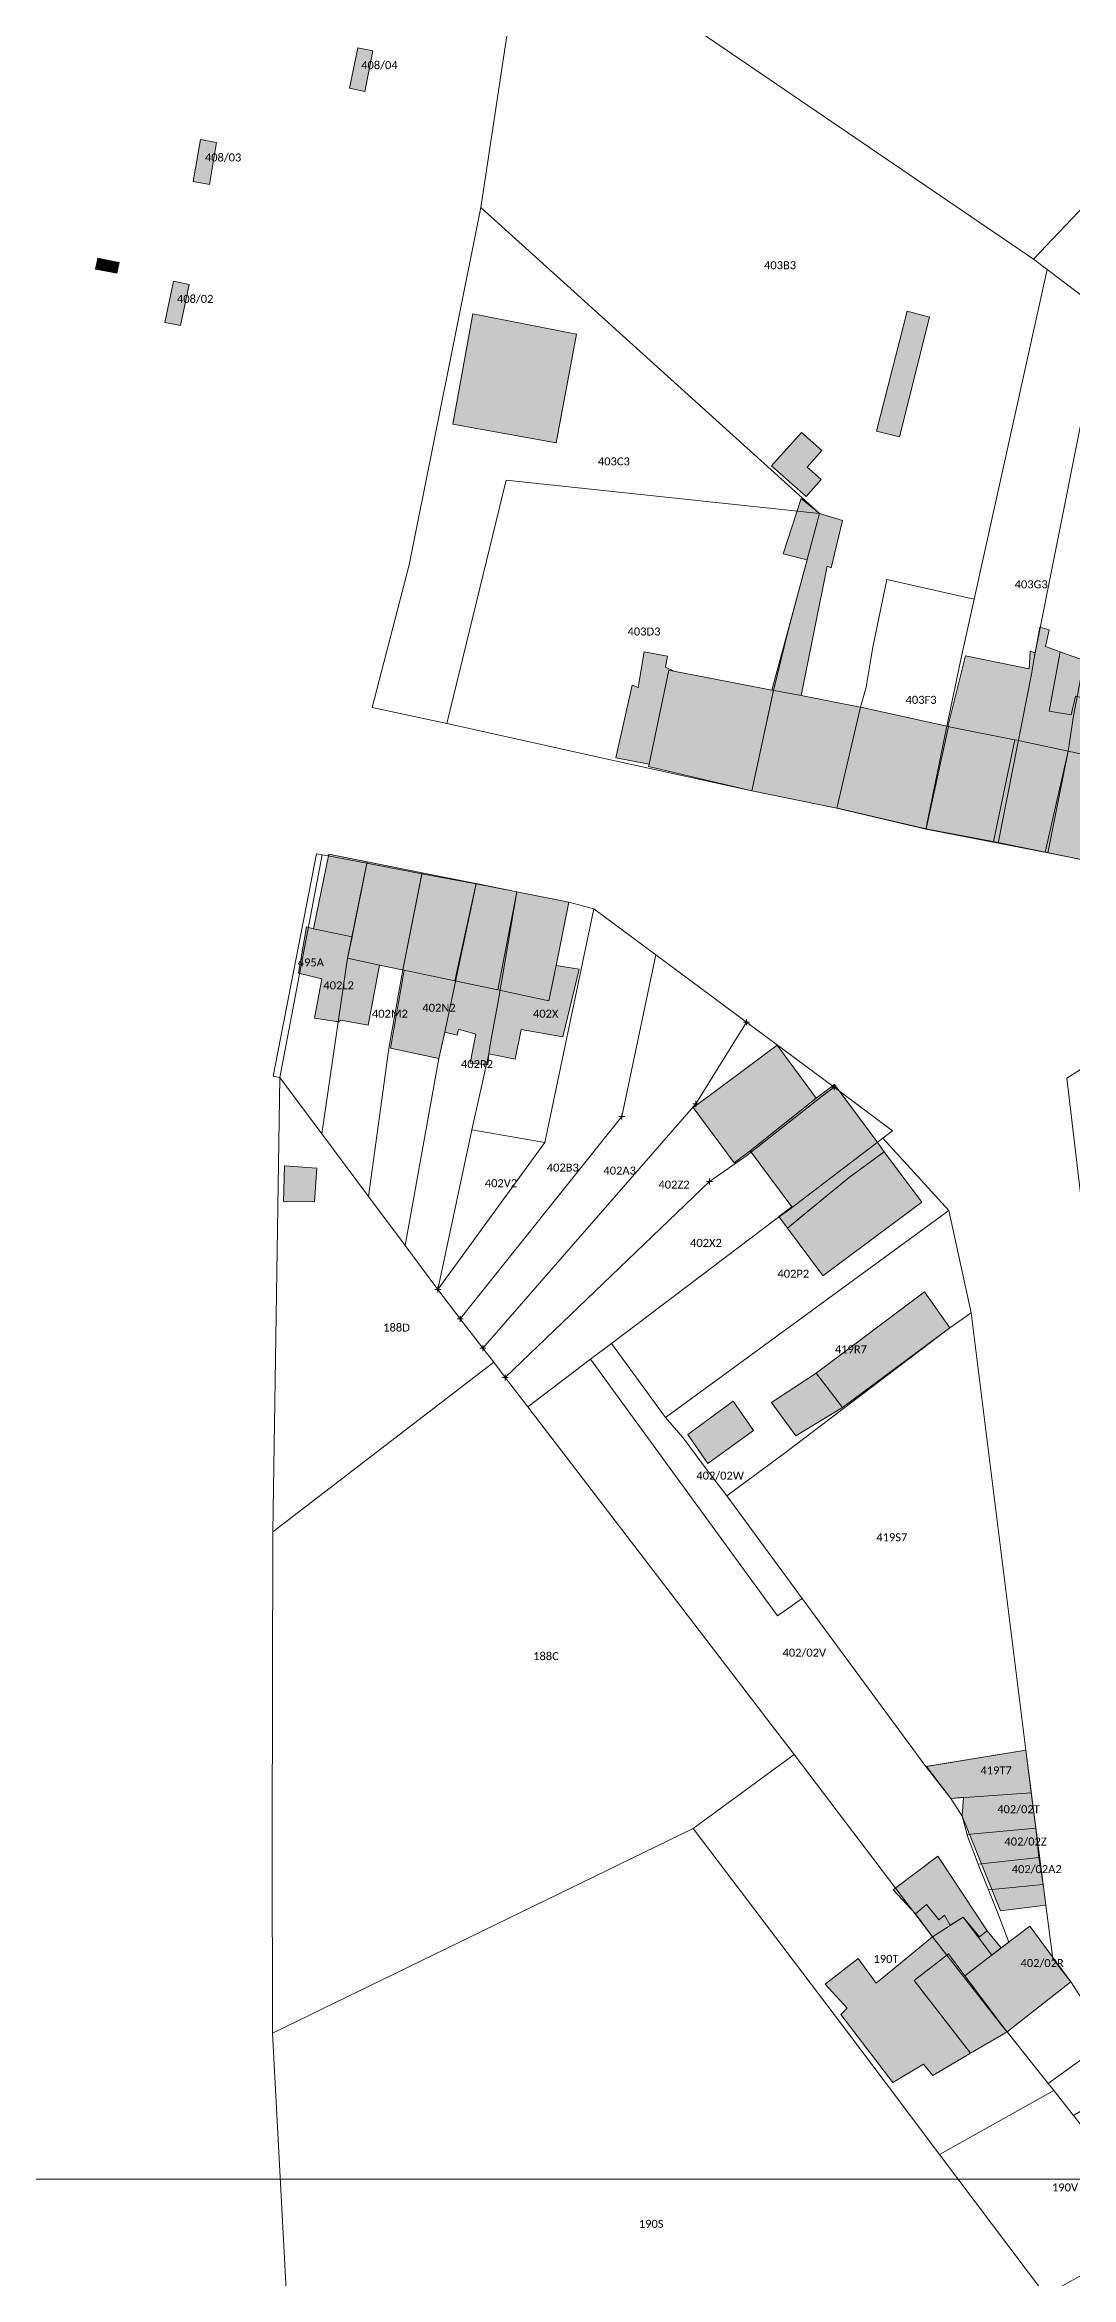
# Model space of a CAD drawing. Header units: metres. Extents: x 113120 to 240396, y 120329 to 242116.
# Drawn here: x 117099.1 to 117201.6, y 121474.9 to 121698.1 of the extents above; entities that cross this region are included whole.
import ezdxf

# ---------------------------------------------------------------- set-up
doc = ezdxf.new("R2010")
doc.units = ezdxf.units.M
doc.header["$LTSCALE"] = 3
doc.header["$PDMODE"] = 2
doc.header["$PDSIZE"] = 0.3
doc.layers.get('0').update_dxf_attribs({"lineweight": 0})
for name, color, linetype, lineweight in [('Bpn_CaPa', 78, 'Continuous', 0), ('Bpn_ReBu', 4, 'Continuous', 0), ('Bpt_CaNu', 7, 'Continuous', 0), ('Bpt_PrSt', 7, 'Continuous', 0), ('Hachure bâtiment', 11, 'Continuous', 0)]:
    doc.layers.add(name, color=color, linetype=linetype, lineweight=lineweight)
doc.styles.add('Legend', font='')
doc.styles.get('Legend').set_extended_font_data('Calibri')

msp = doc.modelspace()

# ---------------------------------------------------------------- hatches: boundary and pattern name
at = {"layer": 'Hachure bâtiment'}
h = msp.add_hatch(color=256, dxfattribs=at)
h.dxf.hatch_style = 1
h.paths.add_polyline_path([(117131.85, 121697.43), (117131.03, 121693.37), (117129.52, 121693.7), (117130.35, 121697.75)])
h = msp.add_hatch(color=256, dxfattribs=at)
h.dxf.hatch_style = 1
h.paths.add_polyline_path([(117116.23, 121688.28), (117115.52, 121684.08), (117113.88, 121684.37), (117114.62, 121688.57)])
h = msp.add_hatch(color=256, dxfattribs=at)
h.dxf.hatch_style = 1
h.paths.add_polyline_path([(117106.48, 121676.28), (117106.25, 121675.2), (117104.12, 121675.63), (117104.35, 121676.72)])
h = msp.add_hatch(color=256, dxfattribs=at)
h.dxf.hatch_style = 1
h.paths.add_polyline_path([(117113.48, 121674.08), (117112.63, 121669.97), (117111.05, 121670.28), (117111.93, 121674.4)])
h = msp.add_hatch(color=256, dxfattribs=at)
h.dxf.hatch_style = 1
h.paths.add_polyline_path([(117187.48, 121670.8), (117184.45, 121658.85), (117182.18, 121659.43), (117185.23, 121671.43)])
h = msp.add_hatch(color=256, dxfattribs=at)
h.dxf.hatch_style = 1
h.paths.add_polyline_path([(117152.2, 121669.12), (117150.17, 121658.25), (117139.83, 121660.12), (117141.85, 121671.15)])
h = msp.add_hatch(color=256, dxfattribs=at)
h.dxf.hatch_style = 1
h.paths.add_polyline_path([(117175.48, 121655.61), (117176.64, 121654.58), (117175.14, 121652.88), (117174.23, 121653.69), (117173.73, 121654.13), (117172.57, 121655.16), (117171.69, 121655.94), (117173.19, 121657.63), (117173.2, 121657.64), (117174.67, 121659.3), (117176.71, 121657.49), (117175.23, 121655.82), (117175.47, 121655.61)])
h = msp.add_hatch(color=256, dxfattribs=at)
h.dxf.hatch_style = 1
h.paths.add_polyline_path([(117233.4, 121651.83), (117231.28, 121641.97), (117229.4, 121632.92), (117224.25, 121634.08), (117223.8, 121631.68), (117221.88, 121632.03), (117221.03, 121627), (117225.4, 121626.05), (117225.08, 121624.92), (117226.15, 121624.65), (117226.37, 121625.88), (117230.15, 121625), (117229.77, 121623), (117231.57, 121622.37), (117231.17, 121620.32), (117233.35, 121619.95), (117234.75, 121626.05), (117236.8, 121625.52), (117235.4, 121619.48), (117235.2, 121619.52), (117234.88, 121616.97), (117241.12, 121615.63), (117239.95, 121609.05), (117228.73, 121611.57), (117230.75, 121620.48), (117227, 121621.35), (117220.11, 121622.54), (117219.97, 121622.56), (117219.75, 121622.61), (117214.92, 121623.57), (117215.12, 121624.6), (117210.6, 121625.5), (117206.27, 121626.36), (117206.08, 121626.39), (117205.86, 121626.44), (117201.32, 121627.42), (117196.18, 121628.52), (117196, 121628.56), (117195.78, 121628.6), (117189.59, 121629.84), (117189.37, 121629.89), (117189.29, 121629.91), (117191.05, 121636.95), (117197.43, 121635.65), (117197.52, 121637.43), (117198.03, 121637.25), (117198.48, 121639.83), (117199.43, 121639.57), (117199.05, 121637.88), (117200.52, 121637.37), (117199.43, 121631.43), (117201.63, 121631.05), (117202.05, 121632.91), (117204.45, 121632.37), (117204.88, 121635.03), (117207.5, 121634.41), (117206.57, 121629.63), (117209.2, 121629.12), (117209.32, 121629.75), (117209, 121630.52), (117209.77, 121634.03), (117210.03, 121635.08), (117210.35, 121635.08), (117211.03, 121638.52), (117212.85, 121638.03), (117212.57, 121636.05), (117217.07, 121635.25), (117218.45, 121635), (117218.28, 121634.12), (117222.15, 121633.28), (117222.65, 121633.2), (117222.72, 121633.83), (117221.83, 121633.97), (117222.88, 121638.72), (117223.17, 121638.65), (117223.68, 121641.03), (117225.57, 121640.65), (117228.68, 121654.97)])
h = msp.add_hatch(color=256, dxfattribs=at)
h.dxf.hatch_style = 1
h.paths.add_polyline_path([(117176.48, 121651.2), (117178.77, 121650.48), (117177.65, 121645.77), (117177.25, 121645.92), (117174.63, 121632.98), (117172.11, 121633.46), (117171.88, 121633.51), (117171.7, 121633.54), (117175.25, 121646.55), (117172.85, 121647.15), (117174.65, 121652.68)])
h = msp.add_hatch(color=256, dxfattribs=at)
h.dxf.hatch_style = 1
h.paths.add_polyline_path([(117161.28, 121636.92), (117161.08, 121635.83), (117161.92, 121635.42), (117161.43, 121635.52), (117159.45, 121626.12), (117156.12, 121626.77), (117157.77, 121634.03), (117158.35, 121633.8), (117158.97, 121637.35)])
h = msp.add_hatch(color=256, dxfattribs=at)
h.dxf.hatch_style = 1
h.paths.add_polyline_path([(117202.93, 121635.61), (117204.88, 121635.03), (117204.45, 121632.37), (117202.05, 121632.91), (117201.63, 121631.05), (117199.43, 121631.43), (117200.52, 121637.37), (117203.11, 121636.43)], flags=17)
h = msp.add_hatch(color=256, dxfattribs=at)
h.dxf.hatch_style = 1
h.paths.add_polyline_path([(117161.92, 121635.42), (117171.7, 121633.54), (117171.88, 121633.51), (117169.72, 121623.45), (117159.4, 121625.88), (117159.45, 121626.12), (117161.43, 121635.52)])
h = msp.add_hatch(color=256, dxfattribs=at)
h.dxf.hatch_style = 1
h.paths.add_polyline_path([(117172.11, 121633.46), (117174.63, 121632.98), (117180.36, 121631.87), (117180.58, 121631.83), (117178.2, 121621.73), (117178.03, 121621.77), (117169.72, 121623.45), (117171.88, 121633.51)])
h = msp.add_hatch(color=256, dxfattribs=at)
h.dxf.hatch_style = 1
h.paths.add_polyline_path([(117180.73, 121631.8), (117189.2, 121629.93), (117189.29, 121629.91), (117189.37, 121629.89), (117187.12, 121619.66), (117186.95, 121619.7), (117178.42, 121621.68), (117178.2, 121621.73), (117180.58, 121631.83)])
h = msp.add_hatch(color=256, dxfattribs=at)
h.dxf.hatch_style = 1
h.paths.add_polyline_path([(117189.59, 121629.84), (117195.78, 121628.6), (117196, 121628.56), (117193.85, 121618.4), (117193.63, 121618.44), (117187.26, 121619.63), (117187.12, 121619.66), (117189.37, 121629.89)])
h = msp.add_hatch(color=256, dxfattribs=at)
h.dxf.hatch_style = 1
h.paths.add_polyline_path([(117196.18, 121628.52), (117201.32, 121627.42), (117199.03, 121617.33), (117194, 121618.37), (117193.85, 121618.4), (117196, 121628.56)], flags=17)
h = msp.add_hatch(color=256, dxfattribs=at)
h.dxf.hatch_style = 1
h.paths.add_polyline_path([(117205.86, 121626.44), (117206.08, 121626.39), (117204.08, 121616.29), (117199.03, 121617.33), (117201.32, 121627.42)], flags=17)
h = msp.add_hatch(color=256, dxfattribs=at)
h.dxf.hatch_style = 1
h.paths.add_polyline_path([(117131.27, 121616.36), (117129.8, 121609.07), (117129.77, 121608.88), (117125.9, 121609.67), (117127.45, 121617.12)])
h = msp.add_hatch(color=256, dxfattribs=at)
h.dxf.hatch_style = 1
h.paths.add_polyline_path([(117136.77, 121615.27), (117134.83, 121605.56), (117134.61, 121605.6), (117132.52, 121606.04), (117129.32, 121606.72), (117129.74, 121608.71), (117129.77, 121608.88), (117129.8, 121609.07), (117131.27, 121616.36)])
h = msp.add_hatch(color=256, dxfattribs=at)
h.dxf.hatch_style = 1
h.paths.add_polyline_path([(117141.96, 121614.24), (117142.18, 121614.19), (117140.05, 121604.46), (117134.98, 121605.52), (117134.83, 121605.56), (117136.77, 121615.27)])
h = msp.add_hatch(color=256, dxfattribs=at)
h.dxf.hatch_style = 1
h.paths.add_polyline_path([(117142.33, 121614.16), (117146.23, 121613.37), (117144.33, 121603.56), (117140.05, 121604.46), (117142.18, 121614.19)])
h = msp.add_hatch(color=256, dxfattribs=at)
h.dxf.hatch_style = 1
h.paths.add_polyline_path([(117151.43, 121612.32), (117150.15, 121606), (117149.43, 121602.48), (117144.33, 121603.56), (117146.23, 121613.37)])
h = msp.add_hatch(color=256, dxfattribs=at)
h.dxf.hatch_style = 1
h.paths.add_polyline_path([(117125.9, 121609.67), (117129.77, 121608.88), (117129.74, 121608.71), (117129.32, 121606.72), (117132.52, 121606.04), (117131.37, 121600.03), (117128.65, 121600.55), (117128.4, 121600.37), (117126, 121600.75), (117126.75, 121604.68), (117124.4, 121605.23), (117125.23, 121609.85)])
h = msp.add_hatch(color=256, dxfattribs=at)
h.dxf.hatch_style = 1
h.paths.add_polyline_path([(117152.45, 121605.65), (117150.83, 121598.88), (117146.65, 121599.6), (117146.05, 121596.65), (117143.43, 121597.17), (117143.32, 121596.08), (117141.57, 121596.23), (117142.15, 121599.15), (117140.4, 121599.65), (117140.28, 121599.03), (117139.03, 121599.35), (117138.43, 121596.72), (117133.6, 121597.72), (117134.98, 121605.52), (117140.05, 121604.46), (117144.33, 121603.56), (117149.43, 121602.48), (117150.15, 121606)])
h = msp.add_hatch(color=256, dxfattribs=at)
h.dxf.hatch_style = 1
h.paths.add_polyline_path([(117165.45, 121592.98), (117172.24, 121598.02), (117176.15, 121592.75), (117169.56, 121587.47), (117167.95, 121586.27), (117163.85, 121591.8)])
h = msp.add_hatch(color=256, dxfattribs=at)
h.dxf.hatch_style = 1
h.paths.add_polyline_path([(117169.56, 121587.47), (117176.15, 121592.75), (117177.97, 121594.09), (117182.29, 121588.26), (117182.95, 121587.37), (117179.46, 121584.84), (117177.45, 121583.19), (117174.52, 121580.77), (117173.28, 121579.74), (117172.4, 121580.92), (117173.7, 121581.88)])
h = msp.add_hatch(color=256, dxfattribs=at)
h.dxf.hatch_style = 1
h.paths.add_polyline_path([(117173.28, 121579.74), (117177.45, 121583.19), (117179.46, 121584.84), (117182.95, 121587.37), (117186.69, 121582.33), (117176.8, 121574.99), (117176.77, 121575.03)])
h = msp.add_hatch(color=256, dxfattribs=at)
h.dxf.hatch_style = 1
h.paths.add_polyline_path([(117126.25, 121585.75), (117126.03, 121582.37), (117122.92, 121582.4), (117123, 121585.97)])
h = msp.add_hatch(color=256, dxfattribs=at)
h.dxf.hatch_style = 1
h.paths.add_polyline_path([(117189.48, 121569.77), (117178.77, 121561.83), (117176.14, 121565.25), (117186.98, 121573.37)])
h = msp.add_hatch(color=256, dxfattribs=at)
h.dxf.hatch_style = 1
h.paths.add_polyline_path([(117176.14, 121565.25), (117178.77, 121561.83), (117174.1, 121558.99), (117171.67, 121562.32)])
h = msp.add_hatch(color=256, dxfattribs=at)
h.dxf.hatch_style = 1
h.paths.add_polyline_path([(117169.88, 121559.52), (117165.32, 121556.23), (117163.32, 121559.12), (117167.83, 121562.45)])
h = msp.add_hatch(color=256, dxfattribs=at)
h.dxf.hatch_style = 1
h.paths.add_polyline_path([(117199.08, 121512.05), (117194.57, 121511.48), (117190.72, 121520.95), (117190.85, 121522.85), (117189.6, 121522.72), (117187.18, 121525.93), (117197.08, 121527.55)])
h = msp.add_hatch(color=256, dxfattribs=at)
h.dxf.hatch_style = 1
h.paths.add_polyline_path([(117186.05, 121511.2), (117183.83, 121513.58), (117188.31, 121516.97), (117193.23, 121509.48), (117192.45, 121508.88), (117190.83, 121510.85), (117189.52, 121510.05), (117188.95, 121511.05), (117188.4, 121510.6), (117187.15, 121512.12)])
h = msp.add_hatch(color=256, dxfattribs=at)
h.dxf.hatch_style = 1
h.paths.add_polyline_path([(117188.4, 121510.6), (117188.95, 121511.05), (117189.52, 121510.05), (117190.83, 121510.85), (117192.45, 121508.88), (117193.23, 121509.48), (117194.63, 121507.78), (117191, 121505), (117189.37, 121507.2), (117185.93, 121504.52), (117191.57, 121497.28), (117187.8, 121495.03), (117186.85, 121496.15), (117183.8, 121494.32), (117178.6, 121501.12), (117179.23, 121501.75), (117177.03, 121504.15), (117180.32, 121506.72), (117182.15, 121504.28), (117187.75, 121508.88), (117186.05, 121511.2), (117187.15, 121512.12)])
h = msp.add_hatch(color=256, dxfattribs=at)
h.dxf.hatch_style = 1
h.paths.add_polyline_path([(117201.57, 121504.4), (117195.39, 121499.52), (117195.21, 121499.38), (117191, 121505), (117194.63, 121507.78), (117197.48, 121509.97)])
h = msp.add_hatch(color=256, dxfattribs=at)
h.dxf.hatch_style = 1
h.paths.add_polyline_path([(117191, 121505), (117195.21, 121499.38), (117195.06, 121499.29), (117191.57, 121497.28), (117185.93, 121504.52), (117189.37, 121507.2)])

# ---------------------------------------------------------------- linework, layer by layer
at = {"flags": 128}
msp.add_lwpolyline([(116736.27, 120667.93), (117313.77, 120667.93), (117313.77, 121484.68), (116736.27, 121484.68)], close=True, dxfattribs=at)
at = {"layer": 'Bpn_CaPa'}
for points in [[(117204.83, 121671.35), (117199.23, 121675.57), (117197.86, 121676.61), (117220.2, 121700.15), (117268.71, 121748.65), (117282.78, 121732.94), (117216.13, 121663.72), (117213.45, 121665.5), (117209.02, 121668.47), (117204.83, 121671.35)], [(117197.86, 121676.61), (117149.74, 121709.44), (117179.58, 121735.58), (117220.2, 121700.15), (117197.86, 121676.61)], [(117169.72, 121623.45), (117171.88, 121633.5), (117173.36, 121639.61), (117176.48, 121651.2), (117142.63, 121681.77), (117147.06, 121711.07), (117149.74, 121709.44), (117197.86, 121676.61), (117199.23, 121675.57), (117191.93, 121642.63), (117183.2, 121644.6), (117181.8, 121637.83), (117181.15, 121633.82), (117180.58, 121631.83), (117178.2, 121621.73), (117169.72, 121623.45)], [(117131.85, 121697.43), (117131.03, 121693.37), (117129.52, 121693.7), (117130.35, 121697.75), (117131.85, 121697.43)], [(117116.23, 121688.28), (117115.52, 121684.08), (117113.88, 121684.37), (117114.62, 121688.57), (117116.23, 121688.28)], [(117176.48, 121651.2), (117145.17, 121654.52), (117139.22, 121630.21), (117131.77, 121631.8), (117135.48, 121646.05), (117142.63, 121681.77), (117176.48, 121651.2)], [(117113.48, 121674.08), (117112.63, 121669.97), (117111.05, 121670.28), (117111.93, 121674.4), (117113.48, 121674.08)], [(117204.83, 121671.35), (117197.96, 121636.92), (117197.65, 121635.13), (117194.34, 121618.23), (117187.11, 121619.64), (117189.18, 121629.93), (117190.68, 121637.07), (117191.93, 121642.63), (117199.23, 121675.57), (117204.83, 121671.35)], [(117204.83, 121671.35), (117209.02, 121668.47), (117201.86, 121630.96), (117201.32, 121627.42), (117199.28, 121617.25), (117194.34, 121618.23), (117197.65, 121635.13), (117197.96, 121636.92), (117204.83, 121671.35)], [(117204.08, 121616.29), (117199.28, 121617.25), (117201.32, 121627.42), (117201.86, 121630.96), (117209.02, 121668.47), (117213.45, 121665.5), (117207.07, 121632.25), (117206.44, 121628.78), (117206.12, 121626.39), (117204.08, 121616.29)], [(117169.72, 121623.45), (117156.2, 121626.42), (117139.22, 121630.21), (117145.17, 121654.52), (117176.48, 121651.2), (117173.36, 121639.61), (117171.88, 121633.5), (117169.72, 121623.45)], [(117178.2, 121621.73), (117180.58, 121631.83), (117181.15, 121633.82), (117181.8, 121637.83), (117183.2, 121644.6), (117191.93, 121642.63), (117190.68, 121637.07), (117189.18, 121629.93), (117187.11, 121619.64), (117178.2, 121621.73)], [(117126.79, 121617.07), (117122.55, 121594.82), (117121.9, 121594.95), (117126.2, 121617.17), (117126.79, 121617.07)], [(117131.25, 121616.24), (117129.32, 121606.72), (117126.75, 121589.18), (117122.55, 121594.82), (117126.79, 121617.07), (117127.56, 121616.94), (117131.25, 121616.24)], [(117131.25, 121616.24), (117136.75, 121615.18), (117134.83, 121605.56), (117133.45, 121597.7), (117131.41, 121582.92), (117126.75, 121589.18), (117129.32, 121606.72), (117131.25, 121616.24)], [(117142.17, 121614.15), (117138.96, 121599.04), (117138.43, 121596.72), (117135.07, 121578), (117131.41, 121582.92), (117133.45, 121597.7), (117134.83, 121605.56), (117136.75, 121615.18), (117142.17, 121614.15)], [(117141.75, 121589.57), (117138.33, 121573.61), (117135.07, 121578), (117138.43, 121596.72), (117138.96, 121599.04), (117142.17, 121614.15), (117146.23, 121613.37), (117146.24, 121613.37), (117144.4, 121602.58), (117143.93, 121600.08), (117143.58, 121598.07), (117143.43, 121597.17), (117141.75, 121589.57)], [(117153.92, 121611.67), (117149.02, 121588.3), (117141.75, 121589.57), (117143.43, 121597.17), (117143.58, 121598.07), (117143.93, 121600.08), (117144.4, 121602.58), (117146.24, 121613.37), (117151.43, 121612.32), (117153.92, 121611.67)], [(117156.72, 121590.9), (117140.58, 121570.68), (117138.33, 121573.61), (117149.02, 121588.3), (117153.92, 121611.67), (117160.11, 121607.07), (117156.72, 121590.9)], [(117164.13, 121592.18), (117142.82, 121567.75), (117140.58, 121570.68), (117156.72, 121590.9), (117160.11, 121607.07), (117169.18, 121600.33), (117164.13, 121592.18)], [(117142.82, 121567.75), (117164.13, 121592.18), (117169.18, 121600.33), (117177.93, 121593.84), (117176.78, 121592.97), (117169.21, 121587.01), (117165.48, 121584.4), (117145.07, 121564.82), (117143.92, 121566.35), (117142.82, 121567.75)], [(117214.61, 121599.15), (117212.52, 121589.06), (117209.05, 121574.6), (117211.02, 121574.87), (117211.25, 121572.11), (117203.95, 121571.41), (117201.18, 121594.75), (117209.27, 121599.88), (117214.61, 121599.15)], [(117142.82, 121567.75), (117143.92, 121566.35), (117121.84, 121549.37), (117122.55, 121594.82), (117126.75, 121589.18), (117131.41, 121582.92), (117135.07, 121578), (117138.33, 121573.61), (117140.58, 121570.68), (117142.82, 121567.75)], [(117147.32, 121561.88), (117145.07, 121564.82), (117165.48, 121584.4), (117169.21, 121587.01), (117176.78, 121592.97), (117177.93, 121593.84), (117183.78, 121589.48), (117182.81, 121588.75), (117181.4, 121587.67), (117173.36, 121581.54), (117172.11, 121580.65), (117155.69, 121568.22), (117153.59, 121566.63), (117147.32, 121561.88)], [(117149.02, 121588.3), (117138.33, 121573.61), (117141.75, 121589.57), (117149.02, 121588.3)], [(117155.69, 121568.22), (117172.11, 121580.65), (117173.36, 121581.54), (117181.4, 121587.67), (117182.81, 121588.75), (117189.4, 121581.5), (117161.08, 121560.81), (117155.69, 121568.22)], [(117191.63, 121571.29), (117189.48, 121569.77), (117172.94, 121557.2), (117167.22, 121552.97), (117164.96, 121555.96), (117162.84, 121558.77), (117161.08, 121560.81), (117189.4, 121581.5), (117191.63, 121571.29)], [(117187.1, 121525.92), (117174.75, 121542.73), (117167.22, 121552.97), (117172.94, 121557.2), (117189.48, 121569.77), (117191.63, 121571.29), (117197.08, 121527.55), (117187.1, 121525.92)], [(117147.32, 121561.88), (117153.59, 121566.63), (117172.26, 121540.98), (117174.75, 121542.73), (117187.1, 121525.92), (117189.6, 121522.72), (117190.72, 121520.95), (117191.24, 121519.11), (117191.25, 121518.97), (117192.32, 121516.17), (117193.37, 121513.6), (117194.23, 121511.44), (117195.4, 121508.37), (117193.7, 121507.07), (117190.83, 121510.85), (117187.75, 121508.88), (117173.94, 121527.11), (117147.32, 121561.88)], [(117155.69, 121568.22), (117161.08, 121560.81), (117162.84, 121558.77), (117164.96, 121555.96), (117167.22, 121552.97), (117174.75, 121542.73), (117172.26, 121540.98), (117153.59, 121566.63), (117155.69, 121568.22)], [(117147.32, 121561.88), (117173.94, 121527.11), (117163.85, 121519.72), (117121.83, 121499.25), (117121.77, 121518.41), (117121.84, 121549.37), (117143.92, 121566.35), (117145.07, 121564.82), (117147.32, 121561.88)], [(117199.89, 121493.52), (117188.45, 121487.15), (117183.15, 121494.23), (117178.77, 121500.02), (117163.85, 121519.72), (117173.94, 121527.11), (117187.75, 121508.88), (117194.78, 121499.91), (117195.23, 121499.4), (117199.33, 121494.23), (117199.89, 121493.52)], [(117187.1, 121525.92), (117197.08, 121527.55), (117197.63, 121523.29), (117189.6, 121522.72), (117187.1, 121525.92)], [(117191.24, 121519.11), (117190.72, 121520.95), (117189.6, 121522.72), (117197.63, 121523.29), (117198.09, 121519.77), (117191.24, 121519.11)], [(117133.26, 121439.87), (117124.21, 121454.2), (117121.83, 121499.25), (117163.85, 121519.72), (117178.77, 121500.02), (117183.15, 121494.23), (117188.45, 121487.15), (117199.04, 121473.07), (117193.88, 121470.4), (117133.26, 121439.87)], [(117198.39, 121516.82), (117192.32, 121516.17), (117191.25, 121518.97), (117191.24, 121519.11), (117198.09, 121519.77), (117198.39, 121516.82)], [(117198.39, 121516.82), (117198.82, 121514.12), (117193.37, 121513.6), (117192.32, 121516.17), (117198.39, 121516.82)], [(117187.75, 121508.88), (117190.83, 121510.85), (117193.7, 121507.07), (117195.4, 121508.37), (117194.23, 121511.44), (117193.37, 121513.6), (117198.82, 121514.12), (117199.08, 121512.05), (117199.8, 121506.7), (117201.57, 121504.4), (117205.36, 121498.6), (117199.33, 121494.23), (117195.23, 121499.4), (117194.78, 121499.91), (117187.75, 121508.88)], [(117199.33, 121494.23), (117205.36, 121498.6), (117206.97, 121494.14), (117201.85, 121491.05), (117199.89, 121493.52), (117199.33, 121494.23)], [(117199.89, 121493.52), (117201.85, 121491.05), (117208.61, 121482.49), (117210.95, 121479.51), (117202.12, 121474.77), (117199.04, 121473.07), (117188.45, 121487.15), (117199.89, 121493.52)]]:
    msp.add_lwpolyline(points, close=True, dxfattribs=at)
at = {"layer": 'Bpn_ReBu'}
for points in [[(117131.85, 121697.43), (117131.03, 121693.37), (117129.52, 121693.7), (117130.35, 121697.75), (117131.85, 121697.43)], [(117116.23, 121688.28), (117115.52, 121684.08), (117113.88, 121684.37), (117114.62, 121688.57), (117116.23, 121688.28)], [(117106.48, 121676.28), (117106.25, 121675.2), (117104.12, 121675.63), (117104.35, 121676.72), (117106.48, 121676.28)], [(117113.48, 121674.08), (117112.63, 121669.97), (117111.05, 121670.28), (117111.93, 121674.4), (117113.48, 121674.08)], [(117187.48, 121670.8), (117184.45, 121658.85), (117182.18, 121659.43), (117185.23, 121671.43), (117187.48, 121670.8)], [(117152.2, 121669.12), (117150.17, 121658.25), (117139.83, 121660.12), (117141.85, 121671.15), (117152.2, 121669.12)], [(117175.48, 121655.61), (117176.64, 121654.58), (117175.14, 121652.88), (117174.23, 121653.69), (117173.73, 121654.13), (117172.57, 121655.16), (117171.69, 121655.94), (117173.19, 121657.63), (117173.2, 121657.64), (117174.67, 121659.3), (117176.71, 121657.49), (117175.23, 121655.82), (117175.47, 121655.61), (117175.48, 121655.61)], [(117176.48, 121651.2), (117178.77, 121650.48), (117177.65, 121645.77), (117177.25, 121645.92), (117174.63, 121632.98), (117172.11, 121633.46), (117171.88, 121633.51), (117171.7, 121633.54), (117175.25, 121646.55), (117172.85, 121647.15), (117174.65, 121652.68), (117176.48, 121651.2)], [(117161.28, 121636.92), (117161.08, 121635.83), (117161.92, 121635.42), (117161.43, 121635.52), (117159.45, 121626.12), (117156.12, 121626.77), (117157.77, 121634.03), (117158.35, 121633.8), (117158.97, 121637.35), (117161.28, 121636.92)], [(117202.93, 121635.61), (117204.88, 121635.03), (117204.45, 121632.37), (117202.05, 121632.91), (117201.63, 121631.05), (117199.43, 121631.43), (117200.52, 121637.37), (117203.11, 121636.43), (117202.93, 121635.61)], [(117161.92, 121635.42), (117171.7, 121633.54), (117171.88, 121633.51), (117169.72, 121623.45), (117159.4, 121625.88), (117159.45, 121626.12), (117161.43, 121635.52), (117161.92, 121635.42)], [(117172.11, 121633.46), (117174.63, 121632.98), (117180.36, 121631.87), (117180.58, 121631.83), (117178.2, 121621.73), (117178.03, 121621.77), (117169.72, 121623.45), (117171.88, 121633.51), (117172.11, 121633.46)], [(117180.73, 121631.8), (117189.2, 121629.93), (117189.29, 121629.91), (117189.37, 121629.89), (117187.12, 121619.66), (117186.95, 121619.7), (117178.42, 121621.68), (117178.2, 121621.73), (117180.58, 121631.83), (117180.73, 121631.8)], [(117189.59, 121629.84), (117195.78, 121628.6), (117196, 121628.56), (117193.85, 121618.4), (117193.63, 121618.44), (117187.26, 121619.63), (117187.12, 121619.66), (117189.37, 121629.89), (117189.59, 121629.84)], [(117196.18, 121628.52), (117201.32, 121627.42), (117199.03, 121617.33), (117194, 121618.37), (117193.85, 121618.4), (117196, 121628.56), (117196.18, 121628.52)], [(117205.86, 121626.44), (117206.08, 121626.39), (117204.08, 121616.29), (117199.03, 121617.33), (117201.32, 121627.42), (117205.86, 121626.44)], [(117131.27, 121616.36), (117129.8, 121609.07), (117129.77, 121608.88), (117125.9, 121609.67), (117127.45, 121617.12), (117131.27, 121616.36)], [(117136.77, 121615.27), (117134.83, 121605.56), (117134.61, 121605.6), (117132.52, 121606.04), (117129.32, 121606.72), (117129.74, 121608.71), (117129.77, 121608.88), (117129.8, 121609.07), (117131.27, 121616.36), (117136.77, 121615.27)], [(117141.96, 121614.24), (117142.18, 121614.19), (117140.05, 121604.46), (117134.98, 121605.52), (117134.83, 121605.56), (117136.77, 121615.27), (117141.96, 121614.24)], [(117142.33, 121614.16), (117146.23, 121613.37), (117144.33, 121603.56), (117140.05, 121604.46), (117142.18, 121614.19), (117142.33, 121614.16)], [(117151.43, 121612.32), (117150.15, 121606), (117149.43, 121602.48), (117144.33, 121603.56), (117146.23, 121613.37), (117151.43, 121612.32)], [(117125.9, 121609.67), (117129.77, 121608.88), (117129.74, 121608.71), (117129.32, 121606.72), (117132.52, 121606.04), (117131.37, 121600.03), (117128.65, 121600.55), (117128.4, 121600.37), (117126, 121600.75), (117126.75, 121604.68), (117124.4, 121605.23), (117125.23, 121609.85), (117125.9, 121609.67)], [(117152.45, 121605.65), (117150.83, 121598.88), (117146.65, 121599.6), (117146.05, 121596.65), (117143.43, 121597.17), (117143.32, 121596.08), (117141.57, 121596.23), (117142.15, 121599.15), (117140.4, 121599.65), (117140.28, 121599.03), (117139.03, 121599.35), (117138.43, 121596.72), (117133.6, 121597.72), (117134.98, 121605.52), (117140.05, 121604.46), (117144.33, 121603.56), (117149.43, 121602.48), (117150.15, 121606), (117152.45, 121605.65)], [(117165.45, 121592.98), (117172.24, 121598.02), (117176.15, 121592.75), (117169.56, 121587.47), (117167.95, 121586.27), (117163.85, 121591.8), (117165.45, 121592.98)], [(117169.56, 121587.47), (117176.15, 121592.75), (117177.97, 121594.09), (117182.29, 121588.26), (117182.95, 121587.37), (117179.46, 121584.84), (117177.45, 121583.19), (117174.52, 121580.77), (117173.28, 121579.74), (117172.4, 121580.92), (117173.7, 121581.88), (117169.56, 121587.47)], [(117173.28, 121579.74), (117177.45, 121583.19), (117179.46, 121584.84), (117182.95, 121587.37), (117186.69, 121582.33), (117176.8, 121574.99), (117176.77, 121575.03), (117173.28, 121579.74)], [(117126.25, 121585.75), (117126.03, 121582.37), (117122.92, 121582.4), (117123, 121585.97), (117126.25, 121585.75)], [(117189.48, 121569.77), (117178.77, 121561.83), (117176.14, 121565.25), (117186.98, 121573.37), (117189.48, 121569.77)], [(117176.14, 121565.25), (117178.77, 121561.83), (117174.1, 121558.99), (117171.67, 121562.32), (117176.14, 121565.25)], [(117169.88, 121559.52), (117165.32, 121556.23), (117163.32, 121559.12), (117167.83, 121562.45), (117169.88, 121559.52)], [(117199.08, 121512.05), (117194.57, 121511.48), (117190.72, 121520.95), (117190.85, 121522.85), (117189.6, 121522.72), (117187.18, 121525.93), (117197.08, 121527.55), (117199.08, 121512.05)], [(117186.05, 121511.2), (117183.83, 121513.58), (117188.31, 121516.97), (117193.23, 121509.48), (117192.45, 121508.88), (117190.83, 121510.85), (117189.52, 121510.05), (117188.95, 121511.05), (117188.4, 121510.6), (117187.15, 121512.12), (117186.05, 121511.2)], [(117188.4, 121510.6), (117188.95, 121511.05), (117189.52, 121510.05), (117190.83, 121510.85), (117192.45, 121508.88), (117193.23, 121509.48), (117194.63, 121507.78), (117191, 121505), (117189.37, 121507.2), (117185.93, 121504.52), (117191.57, 121497.28), (117187.8, 121495.03), (117186.85, 121496.15), (117183.8, 121494.32), (117178.6, 121501.12), (117179.23, 121501.75), (117177.03, 121504.15), (117180.32, 121506.72), (117182.15, 121504.28), (117187.75, 121508.88), (117186.05, 121511.2), (117187.15, 121512.12), (117188.4, 121510.6)], [(117201.57, 121504.4), (117195.39, 121499.52), (117195.21, 121499.38), (117191, 121505), (117194.63, 121507.78), (117197.48, 121509.97), (117201.57, 121504.4)], [(117191, 121505), (117195.21, 121499.38), (117195.06, 121499.29), (117191.57, 121497.28), (117185.93, 121504.52), (117189.37, 121507.2), (117191, 121505)]]:
    msp.add_lwpolyline(points, close=True, dxfattribs=at)
msp.add_lwpolyline([(117205.86, 121626.44), (117201.32, 121627.42), (117196.18, 121628.52), (117196, 121628.56), (117195.78, 121628.6), (117189.59, 121629.84), (117189.37, 121629.89), (117189.29, 121629.91), (117191.05, 121636.95), (117197.43, 121635.65), (117197.52, 121637.43), (117198.03, 121637.25), (117198.48, 121639.83), (117199.43, 121639.57), (117199.05, 121637.88), (117200.52, 121637.37), (117199.43, 121631.43), (117201.63, 121631.05), (117202.05, 121632.91)], dxfattribs=at)
at = {"layer": 'Bpt_PrSt'}
for p in [(117169.18, 121600.33), (117177.93, 121593.84), (117156.72, 121590.9), (117164.13, 121592.18), (117165.48, 121584.4), (117138.33, 121573.61), (117140.58, 121570.68), (117142.82, 121567.75), (117145.07, 121564.82)]:
    msp.add_point(p, dxfattribs=at)

# ---------------------------------------------------------------- texts
at = {"layer": 'Bpt_CaNu', "char_height": 0.8, "attachment_point": 7, "style": 'Legend'}
for s, insert in [('408/04', (117130.68, 121695.56)), ('408/03', (117115.06, 121686.33)), ('403B3', (117170.93, 121675.6)), ('408/02', (117112.27, 121672.19)), ('403C3', (117154.33, 121655.99)), ('403G3', (117195.97, 121643.7)), ('403D3', (117157.29, 121638.98)), ('403F3', (117185.07, 121632.15)), ('495A', (117124.34, 121605.9)), ('402L2', (117126.9, 121603.61)), ('402N2', (117136.79, 121601.37)), ('402M2', (117131.75, 121600.77)), ('402X', (117147.84, 121600.78)), ('402R2', (117140.65, 121595.74)), ('402V2', (117143.03, 121583.83)), ('402B3', (117149.22, 121585.39)), ('402A3', (117154.88, 121585.09)), ('402Z2', (117160.38, 121583.69)), ('402X2', (117163.54, 121577.86)), ('402P2', (117172.27, 121574.78)), ('188D', (117132.88, 121569.4)), ('419R7', (117178.01, 121567.23)), ('402/02W', (117164.17, 121554.55)), ('419S7', (117182.15, 121548.43)), ('188C', (117147.86, 121536.55)), ('402/02V', (117172.78, 121536.85)), ('419T7', (117192.55, 121525.13)), ('402/02T', (117194.23, 121521.2)), ('402/02Z', (117194.95, 121517.97)), ('402/02A2', (117195.68, 121515.21)), ('190T', (117181.87, 121506.28)), ('402/02R', (117196.56, 121505.82)), ('190V', (117199.7, 121483.43)), ('190S', (117158.42, 121479.79))]:
    msp.add_mtext(s, dxfattribs=dict(at, insert=insert))

doc.saveas('drawing.dxf')
